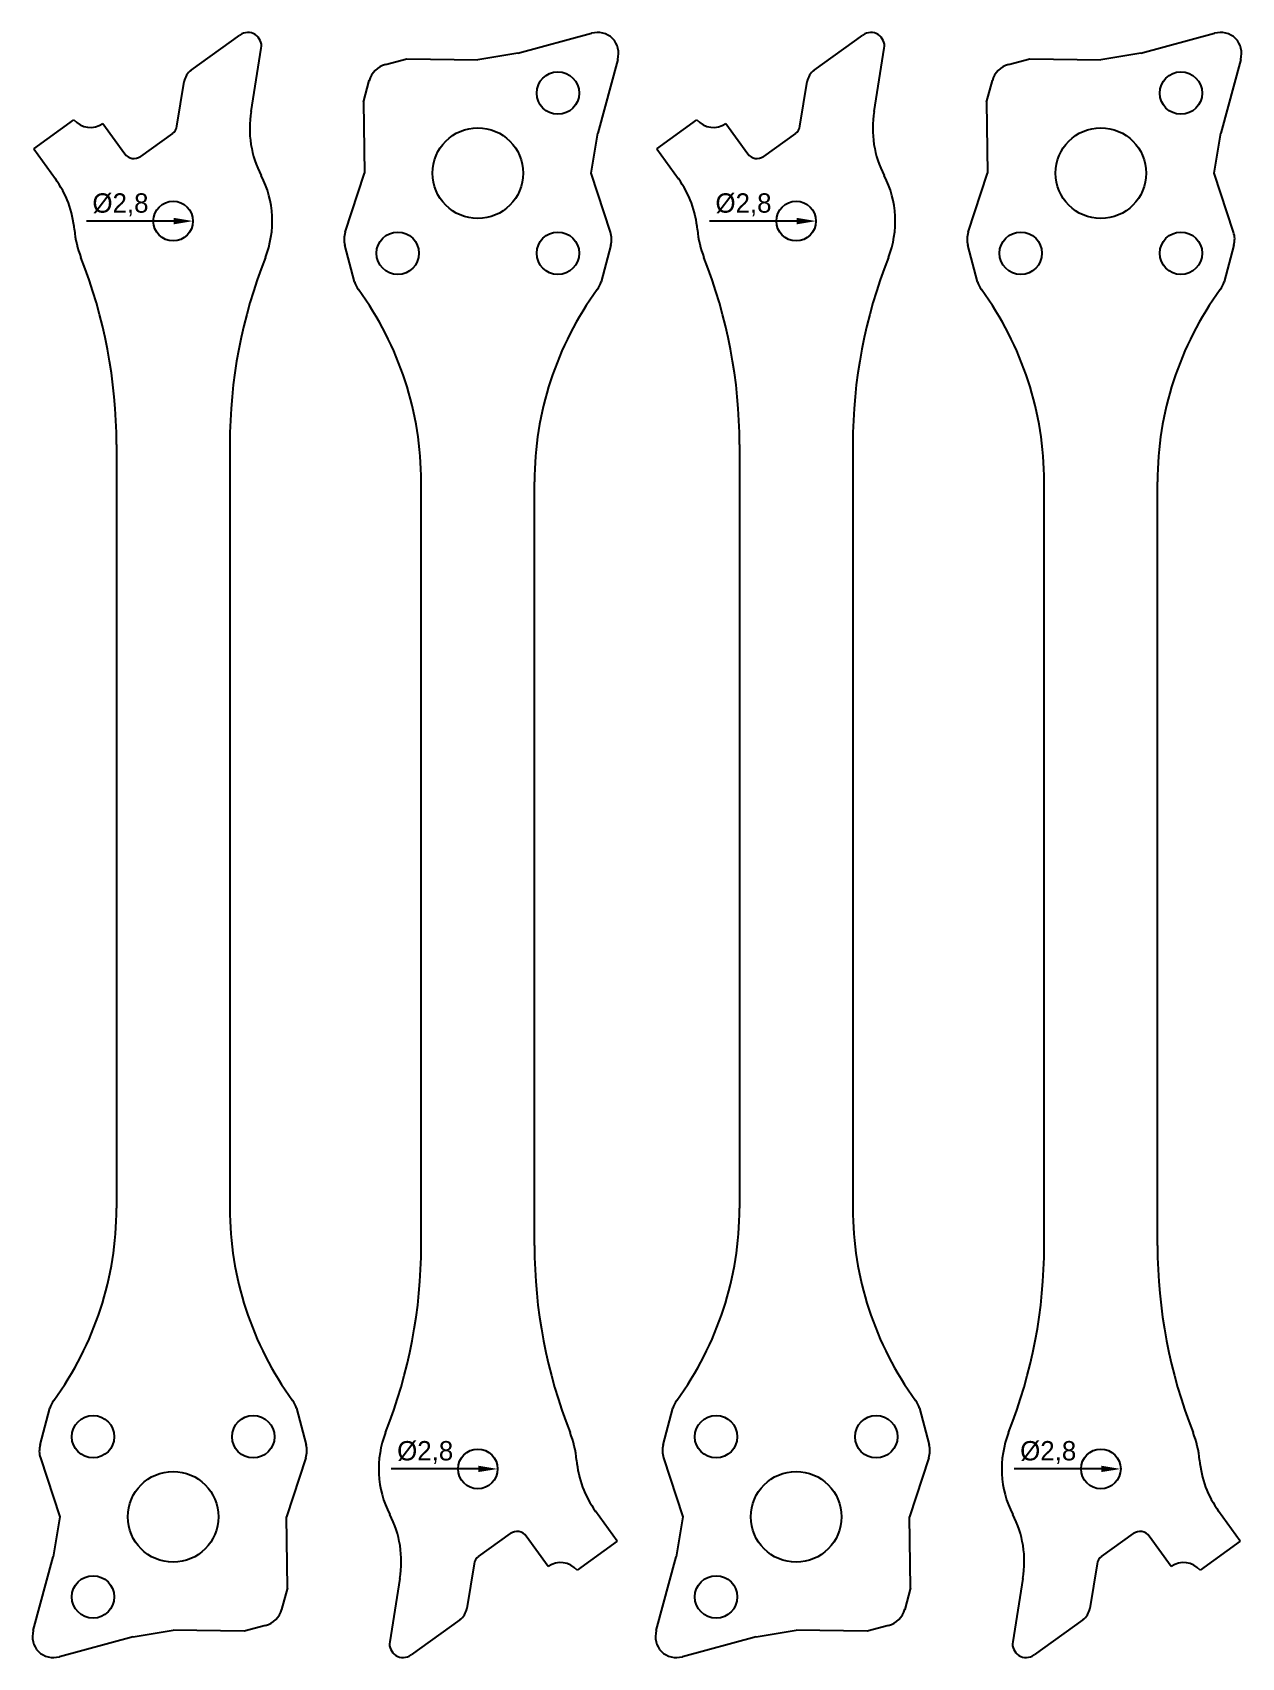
# Model space of a CAD drawing. Header units: millimetres. Extents: x -10 to 75, y -10 to 105.
import ezdxf

# ---------------------------------------------------------------- set-up
doc = ezdxf.new("R2010")
doc.units = ezdxf.units.MM
doc.layers.add('915.80 - 6“', color=7, linetype='Continuous')
doc.layers.add('Dimensions', color=7, linetype='Continuous')
doc.dimstyles.new('ISO-25', dxfattribs={"dimtxt": 2.5, "dimasz": 2.5, "dimexe": 1.25, "dimexo": 0.625, "dimtad": 1, "dimtxsty": 'Standard', "dimcen": 2.5, "dimadec": 0, "dimazin": 0, "dimtfac": 1, "dimtmove": 0, "dimatfit": 3, "dimfxl": 1, "dimarcsym": 0})

# ---------------------------------------------------------------- blocks, each defined once
blk = doc.blocks.new('*D1')
at = {"layer": 'Defpoints', "color": 0}
for p in [(-1.4, 91.5), (1.4, 91.5)]:
    blk.add_point(p, dxfattribs=at)
at = {"layer": 'Dimensions', "color": 140, "lineweight": -2}
blk.add_line((0.03, 91.5), (-6.11, 91.5), dxfattribs=at)
at = {"layer": 'Dimensions', "color": 140}
blk.add_solid([(0.03, 91.27), (0.03, 91.73), (1.4, 91.5)], dxfattribs=at)
at = {"layer": 'Dimensions', "color": 140, "insert": (-3.72, 92.65), "char_height": 1.366, "attachment_point": 5}
blk.add_mtext('%%c2,8', dxfattribs=at)
blk = doc.blocks.new('*D2')
at = {"layer": 'Defpoints', "color": 0}
for p in [(42.6, 91.5), (45.4, 91.5)]:
    blk.add_point(p, dxfattribs=at)
at = {"layer": 'Dimensions', "color": 140, "lineweight": -2}
blk.add_line((44.03, 91.5), (37.89, 91.5), dxfattribs=at)
at = {"layer": 'Dimensions', "color": 140}
blk.add_solid([(44.03, 91.27), (44.03, 91.73), (45.4, 91.5)], dxfattribs=at)
at = {"layer": 'Dimensions', "color": 140, "insert": (40.28, 92.65), "char_height": 1.366, "attachment_point": 5}
blk.add_mtext('%%c2,8', dxfattribs=at)
blk = doc.blocks.new('*D3')
at = {"layer": 'Defpoints', "color": 0}
for p in [(64.12, 3.38), (66.92, 3.38)]:
    blk.add_point(p, dxfattribs=at)
at = {"layer": 'Dimensions', "color": 140, "lineweight": -2}
blk.add_line((65.55, 3.38), (59.4, 3.38), dxfattribs=at)
at = {"layer": 'Dimensions', "color": 140}
blk.add_solid([(65.55, 3.16), (65.55, 3.61), (66.92, 3.38)], dxfattribs=at)
at = {"layer": 'Dimensions', "color": 140, "insert": (61.8, 4.54), "char_height": 1.366, "attachment_point": 5}
blk.add_mtext('%%c2,8', dxfattribs=at)
blk = doc.blocks.new('*D4')
at = {"layer": 'Defpoints', "color": 0}
for p in [(20.12, 3.38), (22.92, 3.38)]:
    blk.add_point(p, dxfattribs=at)
at = {"layer": 'Dimensions', "color": 140, "lineweight": -2}
blk.add_line((21.55, 3.38), (15.4, 3.38), dxfattribs=at)
at = {"layer": 'Dimensions', "color": 140}
blk.add_solid([(21.55, 3.16), (21.55, 3.61), (22.92, 3.38)], dxfattribs=at)
at = {"layer": 'Dimensions', "color": 140, "insert": (17.8, 4.54), "char_height": 1.366, "attachment_point": 5}
blk.add_mtext('%%c2,8', dxfattribs=at)

msp = doc.modelspace()

# ---------------------------------------------------------------- linework, layer by layer
at = {"layer": '915.80 - 6“'}
for p, q in [((1.276, 102.156, -73), (4.7183, 104.636, -73)), ((24.3463, 103.3685, -73), (29.5484, 104.7624, -73)), ((45.276, 102.156, -73), (48.7183, 104.636, -73)), ((68.3463, 103.3685, -73), (73.5484, 104.7624, -73)), ((5.4987, 99.2354, -73), (6.2248, 103.7045, -73)), ((24.3463, 103.3685, -73), (21.5179, 102.8832, -73)), ((49.4987, 99.2354, -73), (50.2248, 103.7045, -73)), ((68.3463, 103.3685, -73), (65.5179, 102.8832, -73)), ((14.9856, 102.5469, -73), (16.5081, 102.9549, -73)), ((16.5081, 102.9549, -73), (21.5179, 102.8832, -73)), ((31.3971, 102.9137, -73), (30.0032, 97.7116, -73)), ((58.9856, 102.5469, -73), (60.5081, 102.9549, -73)), ((60.5081, 102.9549, -73), (65.5179, 102.8832, -73)), ((75.3971, 102.9137, -73), (74.0032, 97.7116, -73)), ((0.2656, 98.2042, -73), (0.7763, 101.3479, -73)), ((13.4462, 99.893, -73), (13.8541, 101.4156, -73)), ((44.2656, 98.2042, -73), (44.7763, 101.3479, -73)), ((57.4462, 99.893, -73), (57.8541, 101.4156, -73)), ((13.4462, 99.893, -73), (13.5179, 94.8832, -73)), ((57.4462, 99.893, -73), (57.5179, 94.8832, -73)), ((-9.8438, 96.6097, -73), (-7.004, 98.6556, -73)), ((-4.9686, 98.3966, -73), (-3.4195, 96.2464, -73)), ((-0.0564, 97.6833, -73), (-2.3028, 96.0649, -73)), ((29.5179, 94.8832, -73), (30.0032, 97.7116, -73)), ((34.1562, 96.6097, -73), (36.996, 98.6556, -73)), ((39.0314, 98.3966, -73), (40.5805, 96.2464, -73)), ((43.9436, 97.6833, -73), (41.6972, 96.0649, -73)), ((73.5179, 94.8832, -73), (74.0032, 97.7116, -73)), ((-9.8438, 96.6097, -73), (-8.3203, 94.4952, -73)), ((34.1562, 96.6097, -73), (35.6797, 94.4952, -73)), ((12.1464, 90.7149, -73), (13.5179, 94.8832, -73)), ((30.8893, 90.7149, -73), (29.5179, 94.8832, -73)), ((56.1464, 90.7149, -73), (57.5179, 94.8832, -73)), ((74.8893, 90.7149, -73), (73.5179, 94.8832, -73)), ((12.8154, 87.2083, -73), (12.1208, 89.8007, -73)), ((30.9149, 89.8007, -73), (30.2203, 87.2084, -73)), ((56.8154, 87.2083, -73), (56.1208, 89.8007, -73)), ((74.9149, 89.8007, -73), (74.2203, 87.2084, -73)), ((-4, 75.7203, -73), (-4, 21.8005, -73)), ((4, 75.7203, -73), (4, 21.8005, -73)), ((40, 75.7203, -73), (40, 21.8005, -73)), ((48, 75.7203, -73), (48, 21.8005, -73)), ((17.5178, 19.1629, -73), (17.5179, 73.0827, -73)), ((25.5178, 19.1629, -73), (25.5179, 73.0827, -73)), ((61.5178, 19.1629, -73), (61.5179, 73.0827, -73)), ((69.5178, 19.1629, -73), (69.5179, 73.0827, -73)), ((-9.3971, 5.0825, -73), (-8.7024, 7.6748, -73)), ((8.7024, 7.6748, -73), (9.3971, 5.0825, -73)), ((34.6029, 5.0825, -73), (35.2976, 7.6748, -73)), ((52.7024, 7.6748, -73), (53.3971, 5.0825, -73)), ((-9.3714, 4.1683, -73), (-8, 0, -73)), ((9.3714, 4.1683, -73), (8, 0, -73)), ((34.6286, 4.1683, -73), (36, 0, -73)), ((53.3714, 4.1683, -73), (52, 0, -73)), ((8.0717, -5.0099, -73), (8, 0, -73)), ((31.3616, -1.7266, -73), (29.8382, 0.388, -73)), ((52.0717, -5.0099, -73), (52, 0, -73)), ((75.3616, -1.7266, -73), (73.8382, 0.388, -73)), ((-8, 0, -73), (-8.4853, -2.8284, -73)), ((36, 0, -73), (35.5147, -2.8284, -73)), ((21.5742, -2.8002, -73), (23.8206, -1.1818, -73)), ((26.4865, -3.5134, -73), (24.9374, -1.3632, -73)), ((31.3616, -1.7266, -73), (28.5219, -3.7725, -73)), ((65.5742, -2.8002, -73), (67.8206, -1.1818, -73)), ((70.4865, -3.5134, -73), (68.9374, -1.3632, -73)), ((75.3616, -1.7266, -73), (72.5219, -3.7725, -73)), ((-9.8792, -8.0306, -73), (-8.4853, -2.8284, -73)), ((21.2522, -3.321, -73), (20.7415, -6.4647, -73)), ((34.1208, -8.0306, -73), (35.5147, -2.8284, -73)), ((65.2522, -3.321, -73), (64.7415, -6.4647, -73)), ((16.0192, -4.3523, -73), (15.293, -8.8214, -73)), ((60.0192, -4.3523, -73), (59.293, -8.8214, -73)), ((8.0717, -5.0099, -73), (7.6637, -6.5324, -73)), ((52.0717, -5.0099, -73), (51.6637, -6.5324, -73)), ((-2.8284, -8.4853, -73), (0, -8, -73)), ((5.0098, -8.0717, -73), (0, -8, -73)), ((6.5323, -7.6637, -73), (5.0098, -8.0717, -73)), ((20.2418, -7.2728, -73), (16.7995, -9.7529, -73)), ((41.1716, -8.4853, -73), (44, -8, -73)), ((49.0098, -8.0717, -73), (44, -8, -73)), ((50.5323, -7.6637, -73), (49.0098, -8.0717, -73)), ((64.2418, -7.2728, -73), (60.7995, -9.7529, -73)), ((-2.8284, -8.4853, -73), (-8.0306, -9.8792, -73)), ((41.1716, -8.4853, -73), (35.9694, -9.8792, -73))]:
    msp.add_line(p, q, dxfattribs=at)
for centre, radius in [((27.1747, 100.54, -73), 1.5), ((71.1747, 100.54, -73), 1.5), ((21.5179, 94.8832, -73), 3.2), ((65.5179, 94.8832, -73), 3.2), ((0, 91.5, -73), 1.4), ((44, 91.5, -73), 1.4), ((15.861, 89.2263, -73), 1.5), ((27.1747, 89.2263, -73), 1.5), ((59.861, 89.2263, -73), 1.5), ((71.1747, 89.2263, -73), 1.5), ((-5.6568, 5.6569, -73), 1.5), ((5.6569, 5.6568, -73), 1.5), ((38.3432, 5.6569, -73), 1.5), ((49.6569, 5.6568, -73), 1.5), ((21.5178, 3.3832, -73), 1.4), ((65.5178, 3.3832, -73), 1.4), ((0, 0, -73), 3.2), ((44, 0, -73), 3.2), ((-5.6569, -5.6568, -73), 1.5), ((38.3431, -5.6568, -73), 1.5)]:
    msp.add_circle(centre, radius, dxfattribs=at)
for centre, radius, start, end in [((5.2787, 103.8583, -73), 0.9586, 350.770894, 125.7709), ((29.9626, 103.2169, -73), 1.6, 47.810704, 104.9999), ((49.2787, 103.8583, -73), 0.9586, 350.770894, 125.7709), ((73.9626, 103.2169, -73), 1.6, 47.810704, 104.9999), ((29.8516, 103.3278, -73), 1.6, 344.9999, 42.189096), ((73.8516, 103.3278, -73), 1.6, 344.9999, 42.189096), ((2.0017, 101.1488, -73), 1.2414, 125.7709, 170.772534), ((15.3996, 101.0014, -73), 1.6, 104.998154, 164.998881), ((46.0017, 101.1488, -73), 1.2414, 125.7709, 170.772534), ((59.3996, 101.0014, -73), 1.6, 104.998154, 164.998881), ((12.7042, 98.0647, -73), 7.3, 170.770894, 207.327013), ((56.7042, 98.0647, -73), 7.3, 170.770894, 207.327013), ((-5.8481, 99.6116, -73), 1.5, 219.593312, 305.898356), ((-0.524, 98.3324, -73), 0.8, 305.7709, 350.772534), ((38.1519, 99.6116, -73), 1.5, 219.593312, 305.898356), ((43.476, 98.3324, -73), 0.8, 305.7709, 350.772534), ((-2.7704, 96.714, -73), 0.8, 215.7709, 305.7709), ((41.2296, 96.714, -73), 0.8, 215.7709, 305.7709), ((-14.2433, 90.228, -73), 7.3001, 5.103238, 35.7709), ((0, 91.5, -73), 7, 338.471108, 27.327013), ((29.7567, 90.228, -73), 7.3001, 5.103238, 35.7709), ((44, 91.5, -73), 7, 338.471108, 27.327013), ((0, 91.5, -73), 7, 185.103238, 201.528848), ((13.6663, 90.2148, -73), 1.6, 161.787966, 194.9999), ((29.3694, 90.2148, -73), 1.6, 344.9999, 18.211897), ((44, 91.5, -73), 7, 185.103238, 201.528848), ((57.6663, 90.2148, -73), 1.6, 161.787966, 194.9999), ((73.3694, 90.2148, -73), 1.6, 344.9999, 18.211897), ((-40, 75.7203, -73), 36, 359.999965, 21.528848), ((40, 75.7203, -73), 36, 158.471108, 179.999976), ((4, 75.7203, -73), 36, 359.999965, 21.528848), ((84, 75.7203, -73), 36, 158.471108, 179.999976), ((14.4797, 87.6804, -73), 1.7299, 195.835761, 216.177376), ((-5.4821, 73.0827, -73), 23, 359.999976, 36.177376), ((48.5179, 73.0827, -73), 23, 143.822559, 179.999965), ((28.5561, 87.6804, -73), 1.7299, 323.822559, 344.164168), ((58.4797, 87.6804, -73), 1.7299, 195.835761, 216.177376), ((38.5179, 73.0827, -73), 23, 359.999976, 36.177376), ((92.5179, 73.0827, -73), 23, 143.822559, 179.999965), ((72.5561, 87.6804, -73), 1.7299, 323.822559, 344.164168), ((-27, 21.8005, -73), 23, 323.822559, 359.999965), ((27, 21.8005, -73), 23, 179.999976, 216.177376), ((17, 21.8005, -73), 23, 323.822559, 359.999965), ((71, 21.8005, -73), 23, 179.999976, 216.177376), ((-18.4822, 19.1629, -73), 36, 338.471108, 359.999976), ((61.5178, 19.1629, -73), 36, 179.999965, 201.528848), ((25.5178, 19.1629, -73), 36, 338.471108, 359.999976), ((105.5178, 19.1629, -73), 36, 179.999965, 201.528848), ((-7.0382, 7.2027, -73), 1.7299, 143.822559, 164.164168), ((7.0382, 7.2027, -73), 1.7299, 15.835761, 36.177376), ((36.9618, 7.2027, -73), 1.7299, 143.822559, 164.164168), ((51.0382, 7.2027, -73), 1.7299, 15.835761, 36.177376), ((21.5178, 3.3832, -73), 7, 158.471108, 207.327013), ((21.5178, 3.3832, -73), 7, 5.103238, 21.528848), ((65.5178, 3.3832, -73), 7, 158.471108, 207.327013), ((65.5178, 3.3832, -73), 7, 5.103238, 21.528848), ((-7.8516, 4.6684, -73), 1.6, 164.9999, 198.211897), ((7.8516, 4.6683, -73), 1.6, 341.787966, 14.9999), ((36.1484, 4.6684, -73), 1.6, 164.9999, 198.211897), ((51.8516, 4.6683, -73), 1.6, 341.787966, 14.9999), ((35.7612, 4.6552, -73), 7.3001, 185.103238, 215.7709), ((79.7612, 4.6552, -73), 7.3001, 185.103238, 215.7709), ((8.8137, -3.1815, -73), 7.3, 350.770894, 27.327013), ((52.8137, -3.1815, -73), 7.3, 350.770894, 27.327013), ((24.2883, -1.8309, -73), 0.8, 35.7709, 125.7709), ((68.2883, -1.8309, -73), 0.8, 35.7709, 125.7709), ((22.0419, -3.4493, -73), 0.8, 125.7709, 170.772534), ((27.366, -4.7285, -73), 1.5, 39.593312, 125.898356), ((66.0419, -3.4493, -73), 0.8, 125.7709, 170.772534), ((71.366, -4.7285, -73), 1.5, 39.593312, 125.898356), ((6.1183, -6.1182, -73), 1.6, 284.998154, 344.998881), ((19.5162, -6.2656, -73), 1.2414, 305.7709, 350.772534), ((50.1183, -6.1182, -73), 1.6, 284.998154, 344.998881), ((63.5162, -6.2656, -73), 1.2414, 305.7709, 350.772534), ((-8.3337, -8.4447, -73), 1.6, 164.9999, 222.189096), ((35.6663, -8.4447, -73), 1.6, 164.9999, 222.189096), ((16.2392, -8.9751, -73), 0.9586, 170.770894, 305.7709), ((60.2392, -8.9751, -73), 0.9586, 170.770894, 305.7709), ((-8.4447, -8.3337, -73), 1.6, 227.810704, 284.9999), ((35.5553, -8.3337, -73), 1.6, 227.810704, 284.9999)]:
    msp.add_arc(centre, radius, start, end, dxfattribs=at)

# ---------------------------------------------------------------- dimensions: what is measured, and where the dimension line sits
at = {"layer": 'Dimensions'}
for p1, p2, picture, middle in [((-1.4, 91.5, -73), (1.4, 91.5, -73), '*D1', (-3.7227, 91.5, -73)), ((42.6, 91.5, -73), (45.4, 91.5, -73), '*D2', (40.2773, 91.5, -73)), ((20.1178, 3.3832, -73), (22.9178, 3.3832, -73), '*D4', (17.795, 3.3832, -73)), ((64.1178, 3.3832, -73), (66.9178, 3.3832, -73), '*D3', (61.795, 3.3832, -73))]:
    dim = msp.add_diameter_dim_2p(p1=p1, p2=p2, dimstyle='ISO-25', override={"dimscale": 0.546431, "dimdec": 3, "dimzin": 8, "dimlunit": 2, "dimclrd": 140, "dimclre": 140, "dimclrt": 140}, dxfattribs=at)
    dim.commit()
    dim.dimension.update_dxf_attribs({"geometry": picture, "text_midpoint": middle, "dimtype": 163})

doc.saveas('drawing.dxf')
